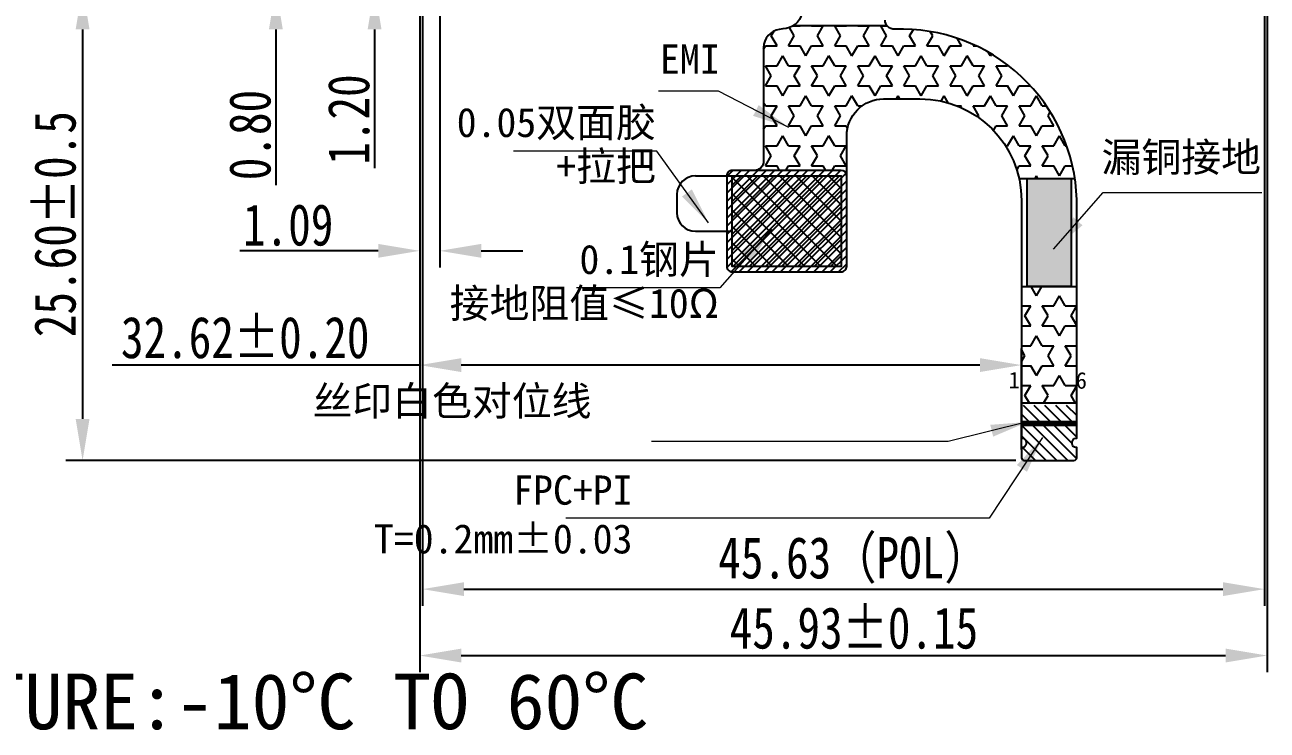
# Model space of a CAD drawing. Header units: inches. Extents: x 265 to 1423, y -753 to -394.
# Drawn here: x 654.9 to 722.2, y -693.1 to -654.9 of the extents above; entities that cross this region are included whole.
import ezdxf

# ---------------------------------------------------------------- set-up
doc = ezdxf.new("R2010")
doc.units = ezdxf.units.IN
doc.header["$LTSCALE"] = 0.909449
doc.header["$MEASUREMENT"] = 0
doc.header["$PDMODE"] = 3
doc.header["$PDSIZE"] = 0.3125
doc.layers.get('0').update_dxf_attribs({"linetype": 'CONTINUOUS'})
doc.layers.get('Defpoints').update_dxf_attribs({"linetype": 'CONTINUOUS'})
for name, color, linetype in [('DIM（标注）', 3, 'CONTINUOUS'), ('FPC', 40, 'CONTINUOUS'), ('图框', 7, 'CONTINUOUS')]:
    doc.layers.add(name, color=color, linetype=linetype)
doc.styles.add('CCN-1', font='SimSun.ttf', dxfattribs={"width": 0.85})
doc.styles.add('TITLE', font='arial.ttf')
doc.styles.add('宋', font='SimSun.ttf', dxfattribs={"height": 2})
doc.styles.add('宋体', font='SimSun.ttf', dxfattribs={"width": 0.8})
doc.dimstyles.new('DIM-CCN', dxfattribs={"dimscale": 0.9, "dimtxt": 1.7, "dimasz": 1.8, "dimexe": 1.5, "dimexo": 0.5, "dimgap": 0.3, "dimtad": 1, "dimzin": 0, "dimdsep": 46, "dimtxsty": 'CCN-1', "dimblk": 'OPEN30', "dimcen": 0.05, "dimclrd": 256, "dimclre": 256, "dimclrt": 256, "dimadec": 0, "dimazin": 0, "dimtfac": 1, "dimtofl": 0, "dimtmove": 0, "dimatfit": 3, "dimldrblk": 'OPEN30', "dimfxl": 1, "dimtolj": 1, "dimtzin": 0, "dimlwd": -1, "dimlwe": -1, "dimarcsym": 0})
doc.dimstyles.new('ISO-25$7', dxfattribs={"dimscale": 0.5, "dimtxt": 2.5, "dimasz": 2, "dimexe": 1.25, "dimexo": 0.625, "dimtad": 0, "dimdsep": 46, "dimtxsty": 'TITLE', "dimcen": 2.5, "dimclrd": 7, "dimclre": 256, "dimclrt": 7, "dimadec": 0, "dimazin": 0, "dimtfac": 1, "dimtmove": 0, "dimatfit": 0, "dimfxl": 1, "dimlwd": 9, "dimlwe": 9, "dimarcsym": 0})

# ---------------------------------------------------------------- blocks, each defined once
blk = doc.blocks.new('*D144')
at = {"layer": 'Defpoints', "color": 0, "transparency": 16777216}
for p in [(676.26, -629.79), (722.19, -629.79), (722.19, -689.036)]:
    blk.add_point(p, dxfattribs=at)
at = {"layer": 'DIM（标注）', "transparency": 16777216}
for p, q in [((676.26, -630.24), (676.26, -689.936)), ((722.19, -630.24), (722.19, -689.936)), ((678.51, -689.036), (719.94, -689.036))]:
    blk.add_line(p, q, dxfattribs=at)
for points in [[(678.51, -688.661), (678.51, -689.411), (676.26, -689.036)], [(719.94, -688.661), (719.94, -689.411), (722.19, -689.036)]]:
    blk.add_solid(points, dxfattribs=at)
at = {"layer": 'DIM（标注）', "transparency": 16777216, "insert": (699.793, -687.553), "char_height": 2.25, "attachment_point": 5, "style": '宋体'}
blk.add_mtext('\\A1;45.93{\\A1;%%P0.15}', dxfattribs=at)
blk = doc.blocks.new('_Open30')
at = {"color": 0, "linetype": 'ByBlock', "lineweight": -2}
for p, q in [((-1, 0.268), (0, 0)), ((0, 0), (-1, -0.268)), ((0, 0), (-1, 0))]:
    blk.add_line(p, q, dxfattribs=at)
blk = doc.blocks.new('*D145')
at = {"layer": 'Defpoints', "color": 0, "transparency": 16777216}
for p in [(676.26, -629.79), (677.346, -629.79), (677.346, -667.114)]:
    blk.add_point(p, dxfattribs=at)
at = {"layer": 'DIM（标注）', "transparency": 16777216}
for p, q in [((676.26, -630.24), (676.26, -668.014)), ((677.346, -630.24), (677.346, -668.014)), ((674.01, -667.114), (666.504, -667.114)), ((679.596, -667.114), (681.846, -667.114))]:
    blk.add_line(p, q, dxfattribs=at)
for points in [[(674.01, -666.739), (674.01, -667.489), (676.26, -667.114)], [(679.596, -666.739), (679.596, -667.489), (677.346, -667.114)]]:
    blk.add_solid(points, dxfattribs=at)
at = {"layer": 'DIM（标注）', "transparency": 16777216, "insert": (669.132, -665.719), "char_height": 2.25, "attachment_point": 5, "style": '宋体'}
blk.add_mtext('\\A1;1.09', dxfattribs=at)
blk = doc.blocks.new('*D146')
at = {"layer": 'Defpoints', "color": 0, "transparency": 16777216}
for p in [(676.41, -629.79), (722.04, -629.79), (722.04, -685.439)]:
    blk.add_point(p, dxfattribs=at)
at = {"layer": 'DIM（标注）', "transparency": 16777216}
for p, q in [((676.41, -630.24), (676.41, -686.339)), ((722.04, -630.24), (722.04, -686.339)), ((678.66, -685.439), (719.79, -685.439))]:
    blk.add_line(p, q, dxfattribs=at)
for points in [[(678.66, -685.064), (678.66, -685.814), (676.41, -685.439)], [(719.79, -685.064), (719.79, -685.814), (722.04, -685.439)]]:
    blk.add_solid(points, dxfattribs=at)
at = {"layer": 'DIM（标注）', "transparency": 16777216, "insert": (699.793, -683.881), "char_height": 2.25, "attachment_point": 5, "style": '宋体'}
blk.add_mtext('\\A1;45.63（POL）', dxfattribs=at)
blk = doc.blocks.new('*D147')
at = {"layer": 'Defpoints', "color": 0, "transparency": 16777216}
for p in [(695.794, -652.869), (657.988, -678.469), (709.025, -678.469)]:
    blk.add_point(p, dxfattribs=at)
at = {"layer": 'DIM（标注）', "transparency": 16777216}
for p, q in [((695.344, -652.869), (657.088, -652.869)), ((657.988, -655.119), (657.988, -676.219)), ((708.575, -678.469), (657.088, -678.469))]:
    blk.add_line(p, q, dxfattribs=at)
for points in [[(657.613, -655.119), (658.363, -655.119), (657.988, -652.869)], [(657.613, -676.219), (658.363, -676.219), (657.988, -678.469)]]:
    blk.add_solid(points, dxfattribs=at)
at = {"layer": 'DIM（标注）', "transparency": 16777216, "insert": (656.505, -665.669), "char_height": 2.25, "attachment_point": 5, "rotation": 90, "style": '宋体'}
blk.add_mtext('\\A1;25.60±0.5', dxfattribs=at)
blk = doc.blocks.new('*D149')
at = {"layer": 'Defpoints', "color": 0, "transparency": 16777216}
for p in [(694.225, -652.069), (668.463, -652.869), (695.794, -652.869)]:
    blk.add_point(p, dxfattribs=at)
at = {"layer": 'DIM（标注）', "transparency": 16777216}
for p, q in [((668.463, -649.819), (668.463, -647.569)), ((693.775, -652.069), (667.563, -652.069)), ((695.344, -652.869), (667.563, -652.869)), ((668.463, -655.119), (668.463, -663.56))]:
    blk.add_line(p, q, dxfattribs=at)
for points in [[(668.088, -649.819), (668.838, -649.819), (668.463, -652.069)], [(668.088, -655.119), (668.838, -655.119), (668.463, -652.869)]]:
    blk.add_solid(points, dxfattribs=at)
at = {"layer": 'DIM（标注）', "transparency": 16777216, "insert": (667.068, -660.841), "char_height": 2.25, "attachment_point": 5, "rotation": 90, "style": '宋体'}
blk.add_mtext('\\A1;0.80', dxfattribs=at)
blk = doc.blocks.new('*D150')
at = {"layer": 'Defpoints', "color": 0, "transparency": 16777216}
for p in [(699.225, -651.669), (673.814, -652.869), (695.794, -652.869)]:
    blk.add_point(p, dxfattribs=at)
at = {"layer": 'DIM（标注）', "transparency": 16777216}
for p, q in [((673.814, -649.419), (673.814, -647.169)), ((698.775, -651.669), (672.914, -651.669)), ((695.344, -652.869), (672.914, -652.869)), ((673.814, -655.119), (673.814, -662.635))]:
    blk.add_line(p, q, dxfattribs=at)
for points in [[(673.439, -649.419), (674.189, -649.419), (673.814, -651.669)], [(673.439, -655.119), (674.189, -655.119), (673.814, -652.869)]]:
    blk.add_solid(points, dxfattribs=at)
at = {"layer": 'DIM（标注）', "transparency": 16777216, "insert": (672.419, -660.002), "char_height": 2.25, "attachment_point": 5, "rotation": 90, "style": '宋体'}
blk.add_mtext('\\A1;1.20', dxfattribs=at)
blk = doc.blocks.new('*D152')
at = {"layer": 'Defpoints', "color": 0, "transparency": 16777216}
for p in [(676.26, -629.79), (708.875, -673.303), (708.875, -678.319)]:
    blk.add_point(p, dxfattribs=at)
at = {"layer": 'DIM（标注）', "transparency": 16777216}
for p, q in [((676.26, -630.24), (676.26, -674.203)), ((708.875, -677.869), (708.875, -672.403)), ((676.26, -673.303), (659.593, -673.303)), ((706.625, -673.303), (678.51, -673.303))]:
    blk.add_line(p, q, dxfattribs=at)
for points in [[(678.51, -672.928), (678.51, -673.678), (676.26, -673.303)], [(706.625, -672.928), (706.625, -673.678), (708.875, -673.303)]]:
    blk.add_solid(points, dxfattribs=at)
at = {"layer": 'DIM（标注）', "transparency": 16777216, "insert": (666.802, -671.82), "char_height": 2.25, "attachment_point": 5, "style": '宋体'}
blk.add_mtext('\\A1;32.62±0.20', dxfattribs=at)

msp = doc.modelspace()

# ---------------------------------------------------------------- hatches: boundary and pattern name
h = msp.add_hatch()
h.set_pattern_fill('STARS', color=5, scale=5, style=0)
h.paths.add_polyline_path([(701.998, -655.11, -0.24041), (701.585, -654.919), (696.512, -654.919, -0.106244), (696.117, -655.063), (695.939, -655.088), (695.748, -655.118, 0.369665), (694.901, -656.106), (694.901, -662.255, -0.414214), (694.401, -662.755), (699.101, -662.755, -0.414214), (699.401, -663.055), (699.401, -660.884, -0.414214), (701.401, -658.884), (703.373, -658.884, -0.351409), (708.741, -663.188), (711.767, -663.188, 0.381372)])
h = msp.add_hatch()
h.set_pattern_fill('ANSI37', color=2, scale=5, style=0)
h.paths.add_polyline_path([(693.201, -663.055), (699.101, -663.055), (699.101, -667.955), (693.201, -667.955)])
msp.add_hatch(color=2).paths.add_polyline_path([(711.571, -663.188), (709.188, -663.188), (709.188, -669.046), (711.571, -669.046)])
h = msp.add_hatch()
h.set_pattern_fill('STARS', color=5, scale=5, style=0)
h.paths.add_polyline_path([(711.871, -669.046), (708.874, -669.046), (708.875, -675.369), (711.871, -675.369)])
at = {"layer": 'FPC'}
h = msp.add_hatch(dxfattribs=at)
h.set_pattern_fill('ANSI31', color=4, scale=0.1)
h.set_pattern_definition([(45, (-1558.74305, -1253.3872), (-0.224506403, 0.224506403), [])])
h.paths.add_polyline_path([(693.201, -662.755, 0.414214), (692.901, -663.055), (692.901, -667.955, 0.414214), (693.201, -668.255), (699.101, -668.255, 0.414214), (699.401, -667.955), (699.401, -663.055, 0.414214), (699.101, -662.755)])

# ---------------------------------------------------------------- linework, layer by layer
at = {"color": 2, "linetype": 'Continuous'}
msp.add_line((701.585, -654.919), (696.512, -654.919), dxfattribs=at)
at = {"color": 2}
for p, q in [((691.201, -663.055), (693.201, -663.055)), ((690.201, -664.055), (690.201, -665.055)), ((691.201, -666.055), (693.201, -666.055))]:
    msp.add_line(p, q, dxfattribs=at)
for p, q in [((699.101, -662.755), (694.401, -662.755)), ((708.741, -663.188), (711.767, -663.188)), ((708.874, -669.046), (711.871, -669.046))]:
    msp.add_line(p, q)
at = {"color": 1, "linetype": 'Continuous'}
for p, q in [((711.871, -675.369), (708.875, -675.369)), ((708.875, -675.965), (711.379, -678.469)), ((708.963, -675.469), (711.862, -678.369)), ((709.547, -675.469), (711.623, -677.546)), ((710.13, -675.469), (711.871, -677.21)), ((710.714, -675.469), (711.871, -676.626)), ((711.298, -675.469), (711.871, -676.042)), ((708.875, -676.549), (710.796, -678.469)), ((708.875, -677.133), (710.212, -678.469)), ((708.928, -677.769), (709.628, -678.469)), ((711.847, -677.769), (711.871, -677.793))]:
    msp.add_line(p, q, dxfattribs=at)
at = {"color": 7, "linetype": 'Continuous'}
msp.add_line((708.875, -676.369), (711.871, -676.369), dxfattribs=at)
at = {"color": 30, "linetype": 'Continuous'}
msp.add_lwpolyline([(696.979, -654.073, -0.374094), (696.117, -655.063), (695.939, -655.088), (695.748, -655.118, 0.369665), (694.901, -656.106), (694.901, -662.255, -0.414214), (694.401, -662.755), (693.201, -662.755, 0.414214), (692.901, -663.055), (692.901, -667.955, 0.414214), (693.201, -668.255), (699.101, -668.255, 0.414214), (699.401, -667.955), (699.401, -660.884, -0.414214), (701.401, -658.884), (703.373, -658.884, -0.414156), (708.873, -664.382), (708.875, -677.269), (708.923, -677.269, -0.414214), (709.123, -677.469), (709.123, -677.569, -0.414214), (708.923, -677.769), (708.875, -677.769), (708.875, -678.319, 0.414214), (709.025, -678.469), (711.721, -678.469, 0.414214), (711.871, -678.319), (711.871, -677.769), (711.823, -677.769, -0.414214), (711.623, -677.569), (711.623, -677.469, -0.414214), (711.823, -677.269), (711.871, -677.269), (711.871, -664.329, 0.416255), (701.998, -655.11, -0.425317), (701.479, -654.61)], format="xyb", dxfattribs=at)
at = {"color": 2}
msp.add_lwpolyline([(693.201, -663.055), (699.101, -663.055), (699.101, -667.955), (693.201, -667.955)], close=True, dxfattribs=at)
for centre, start, end in [((691.201, -664.055), 90, 180), ((691.201, -665.055), 180, 270)]:
    msp.add_arc(centre, 1, start, end, dxfattribs=at)
at = {"color": 7, "linetype": 'Continuous'}
msp.add_arc((699.101, -663.055), 0.3, 0, 90, dxfattribs=at)
at = {"layer": 'DIM（标注）', "color": 7, "ltscale": 1.690883, "const_width": 0.3}
msp.add_lwpolyline([(708.875, -676.469), (711.871, -676.469)], dxfattribs=at)
at = {"layer": 'FPC'}
msp.add_lwpolyline([(709.188, -663.188), (711.571, -663.188), (711.571, -669.046), (709.188, -669.046)], close=True, dxfattribs=at)

# ---------------------------------------------------------------- texts
at = {"layer": 'DIM（标注）', "char_height": 1.584, "width": 35.07847, "attachment_point": 3, "line_spacing_factor": 0.9, "style": '宋'}
for s, insert in [('{\\C3;EMI}', (692.518, -655.936)), ('{\\C3;0.05双面胶\\P+拉把}', (689.057, -659.365)), ('{\\C3;漏铜接地}', (721.856, -661.244)), ('{\\C3;0.1钢片\\P接地阻值≤10Ω}', (692.472, -666.783))]:
    msp.add_mtext(s, dxfattribs=dict(at, insert=insert))
at = {"layer": 'DIM（标注）', "char_height": 1.584, "attachment_point": 3, "style": '宋'}
for s, insert in [('丝印白色对位线', (685.571, -674.453)), ('FPC+PI T=0.2mm±0.03', (687.79, -679.281))]:
    msp.add_mtext_dynamic_manual_height_columns(s, width=16.15041, gutter_width=12.5, heights=[0], dxfattribs=dict(at, insert=insert))
at = {"layer": 'FPC', "color": 2, "style": '宋体'}
for s, p in [('1', (708.173, -674.565, 0)), ('6', (711.81, -674.582, 0))]:
    msp.add_text(s, height=0.9, dxfattribs=at).set_placement(p)
at = {"layer": '图框', "color": 233, "lineweight": 15, "style": '宋体'}
msp.add_text('1. OPERATING TEMPERATURE:-10°C TO 60°C', height=3.01521, dxfattribs=at).set_placement((611.767, -693.028))

# ---------------------------------------------------------------- dimensions: what is measured, and where the dimension line sits
at = {"layer": 'DIM（标注）'}
for base, p1, p2, override, picture, middle in [((708.8755, -673.3032), (676.2602, -629.7901), (708.8755, -678.3191), {"dimtxt": 2.5, "dimasz": 2.5, "dimexe": 1, "dimtxsty": '宋体', "dimsah": 1, "dimtol": 1, "dimtp": 0.2, "dimtm": 0.2}, '*D152', (666.8016, -673.3032)), ((677.346, -667.114), (676.26, -629.79), (677.346, -629.79), {"dimtxt": 2.5, "dimasz": 2.5, "dimexe": 1, "dimtxsty": '宋体', "dimsah": 1}, '*D145', (669.132, -667.114))]:
    dim = msp.add_linear_dim(base=base, p1=p1, p2=p2, dimstyle='DIM-CCN', override=override, dxfattribs=at)
    dim.commit()
    dim.dimension.update_dxf_attribs({"geometry": picture, "text_midpoint": middle, "dimtype": 160})
for base, p1, p2, text, picture, middle in [((722.19, -689.036), (676.26, -629.79), (722.19, -629.79), '<>{\\A1;%%P0.15}', '*D144', (699.793, -689.036)), ((722.04, -685.439), (676.41, -629.79), (722.04, -629.79), '<>（POL）', '*D146', (699.793, -685.439))]:
    dim = msp.add_linear_dim(base=base, p1=p1, p2=p2, text=text, dimstyle='DIM-CCN', override={"dimtxt": 2.5, "dimasz": 2.5, "dimexe": 1, "dimtxsty": '宋体', "dimsah": 1}, dxfattribs=at)
    dim.commit()
    dim.dimension.update_dxf_attribs({"geometry": picture, "text_midpoint": middle, "dimtype": 160})
dim = msp.add_linear_dim(base=(668.463, -652.869), p1=(694.225, -652.069), p2=(695.794, -652.869), angle=90, dimstyle='DIM-CCN', override={"dimtxt": 2.5, "dimasz": 2.5, "dimexe": 1, "dimtxsty": '宋体', "dimsah": 1}, dxfattribs=at)
dim.commit()
dim.dimension.update_dxf_attribs({"geometry": '*D149', "text_midpoint": (668.463, -660.841), "dimtype": 160})
dim = msp.add_linear_dim(base=(673.814, -652.869), p1=(699.225, -651.669), p2=(695.794, -652.869), angle=90, dimstyle='DIM-CCN', override={"dimtxt": 2.5, "dimasz": 2.5, "dimexe": 1, "dimtxsty": '宋体', "dimsah": 1}, dxfattribs=at)
dim.commit()
dim.dimension.update_dxf_attribs({"geometry": '*D150', "text_midpoint": (672.419, -660.002)})
dim = msp.add_linear_dim(base=(657.988, -678.469), p1=(695.794, -652.869), p2=(709.025, -678.469), angle=90, text='<>±0.5', dimstyle='DIM-CCN', override={"dimtxt": 2.5, "dimasz": 2.5, "dimexe": 1, "dimtxsty": '宋体', "dimsah": 1}, dxfattribs=at)
dim.commit()
dim.dimension.update_dxf_attribs({"geometry": '*D147', "text_midpoint": (656.505, -665.669)})

# ---------------------------------------------------------------- leaders
for points in [[(696.258, -660.428, 0), (692.448, -658.46, 0), (689.199, -658.46, 0)], [(691.913, -665.601, 0), (689.109, -661.708, 0), (681.345, -661.708, 0)], [(710.616, -667.019, 0), (713.302, -663.955, 0), (721.908, -663.955, 0)], [(695.329, -665.935, 0), (692.525, -669.126, 0), (684.76, -669.126, 0)], [(709.205, -676.384), (704.899, -677.434), (688.819, -677.434)], [(710.006, -677.234), (707.117, -681.595), (684.172, -681.595)]]:
    msp.add_leader(points, dimstyle='ISO-25$7', override={"dimasz": 4, "dimclrd": 3})

doc.saveas('drawing.dxf')
